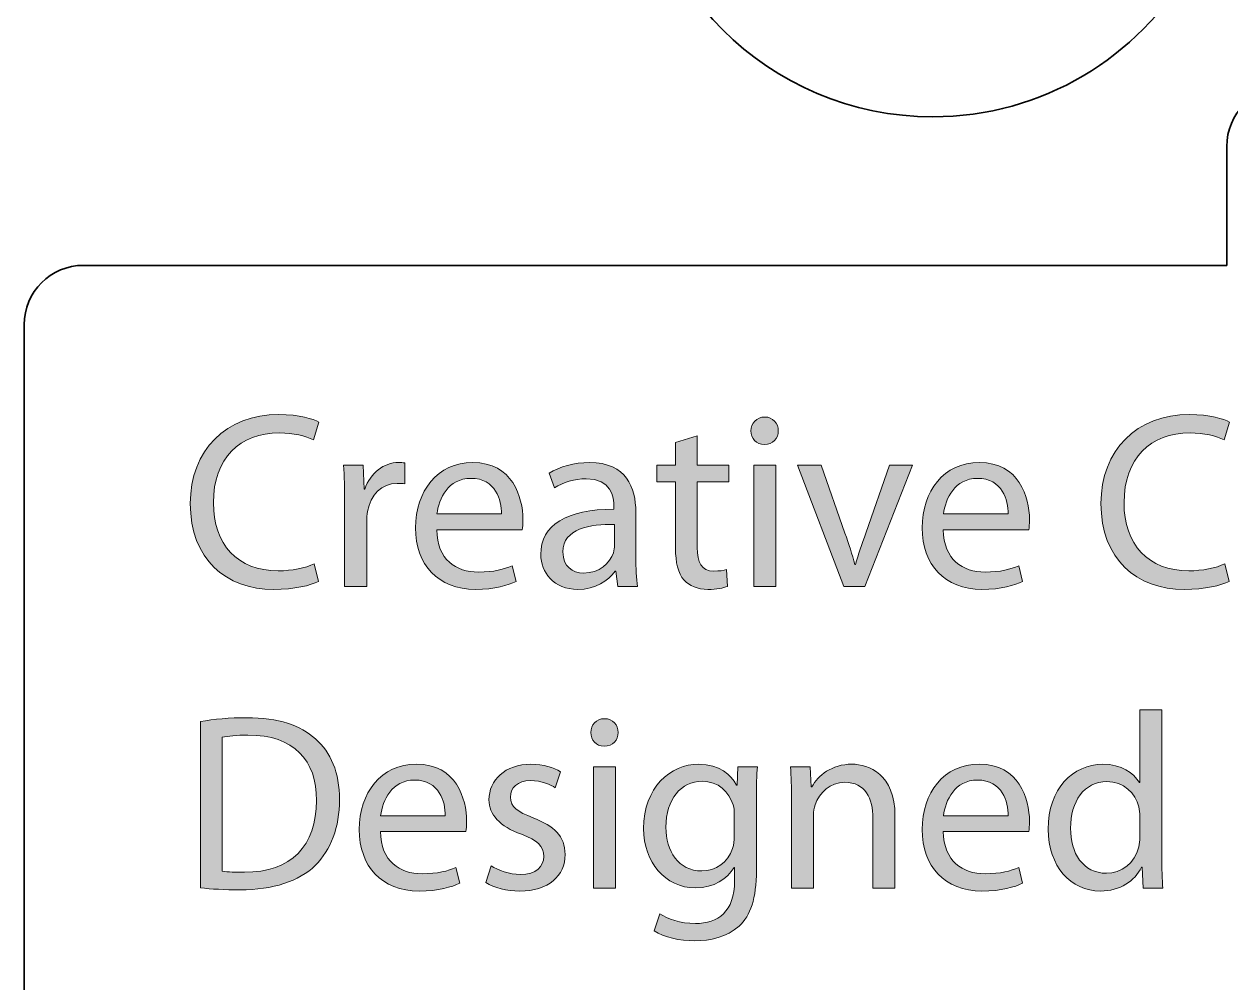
# Model space of a CAD drawing. Header units: inches. Extents: x 51 to 229, y 44 to 173.
# Drawn here: x 140.58 to 160.9, y 124.39 to 140.53 of the extents above; entities that cross this region are included whole.
import ezdxf

# ---------------------------------------------------------------- set-up
doc = ezdxf.new("R2010")
doc.units = ezdxf.units.IN
doc.header["$MEASUREMENT"] = 0
doc.layers.add('Artwork', color=7, linetype='Continuous')

# ---------------------------------------------------------------- blocks, each defined once
blk = doc.blocks.new('block 8')
at = {"layer": 'Artwork', "true_color": 0xed1c24}
h = blk.add_hatch(color=240, dxfattribs=at)
h.dxf.hatch_style = 2
edge = h.paths.add_edge_path()
edge.add_spline(control_points=[(145.538, 131.146), (145.407, 131.078), (145.132, 131.01), (144.785, 131.01), (143.981, 131.01), (143.38, 131.518), (143.38, 132.457), (143.38, 133.354), (143.985, 133.955), (144.869, 133.955), (145.22, 133.955), (145.449, 133.879), (145.546, 133.828), (145.546, 133.828), (145.453, 133.528), (145.453, 133.528), (145.318, 133.596), (145.119, 133.646), (144.882, 133.646), (144.214, 133.646), (143.769, 133.219), (143.769, 132.47), (143.769, 131.768), (144.171, 131.323), (144.861, 131.323), (145.09, 131.323), (145.318, 131.37), (145.466, 131.442), (145.466, 131.442), (145.538, 131.146), (145.538, 131.146)], knot_values=[0, 0, 0, 0, 1, 1, 1, 2, 2, 2, 3, 3, 3, 4, 4, 4, 5, 5, 5, 6, 6, 6, 7, 7, 7, 8, 8, 8, 9, 9, 9, 10, 10, 10, 10], degree=3, periodic=1)
h = blk.add_hatch(color=240, dxfattribs=at)
h.dxf.hatch_style = 2
edge = h.paths.add_edge_path()
edge.add_spline(control_points=[(153.281, 133.68), (153.281, 133.553), (153.192, 133.452), (153.045, 133.452), (152.909, 133.452), (152.82, 133.553), (152.82, 133.68), (152.82, 133.807), (152.913, 133.913), (153.053, 133.913), (153.188, 133.913), (153.281, 133.811), (153.281, 133.68)], knot_values=[0, 0, 0, 0, 1, 1, 1, 2, 2, 2, 3, 3, 3, 4, 4, 4, 4], degree=3, periodic=1)
h.paths.add_polyline_path([(152.867, 131.057), (152.867, 133.105), (153.239, 133.105), (153.239, 131.057)])
h = blk.add_hatch(color=240, dxfattribs=at)
h.dxf.hatch_style = 2
edge = h.paths.add_edge_path()
edge.add_spline(control_points=[(160.871, 131.146), (160.74, 131.078), (160.465, 131.01), (160.118, 131.01), (159.314, 131.01), (158.713, 131.518), (158.713, 132.457), (158.713, 133.354), (159.318, 133.955), (160.202, 133.955), (160.554, 133.955), (160.782, 133.879), (160.879, 133.828), (160.879, 133.828), (160.786, 133.528), (160.786, 133.528), (160.651, 133.596), (160.452, 133.646), (160.215, 133.646), (159.547, 133.646), (159.102, 133.219), (159.102, 132.47), (159.102, 131.768), (159.504, 131.323), (160.194, 131.323), (160.422, 131.323), (160.651, 131.37), (160.799, 131.442), (160.799, 131.442), (160.871, 131.146), (160.871, 131.146)], knot_values=[0, 0, 0, 0, 1, 1, 1, 2, 2, 2, 3, 3, 3, 4, 4, 4, 5, 5, 5, 6, 6, 6, 7, 7, 7, 8, 8, 8, 9, 9, 9, 10, 10, 10, 10], degree=3, periodic=1)
h = blk.add_hatch(color=240, dxfattribs=at)
h.dxf.hatch_style = 2
edge = h.paths.add_edge_path()
edge.add_spline(control_points=[(151.914, 133.596), (151.914, 133.596), (151.914, 133.105), (151.914, 133.105), (151.914, 133.105), (152.447, 133.105), (152.447, 133.105), (152.447, 133.105), (152.447, 132.821), (152.447, 132.821), (152.447, 132.821), (151.914, 132.821), (151.914, 132.821), (151.914, 132.821), (151.914, 131.717), (151.914, 131.717), (151.914, 131.463), (151.986, 131.319), (152.193, 131.319), (152.295, 131.319), (152.354, 131.328), (152.409, 131.345), (152.409, 131.345), (152.426, 131.061), (152.426, 131.061), (152.354, 131.036), (152.24, 131.01), (152.096, 131.01), (151.923, 131.01), (151.783, 131.07), (151.694, 131.167), (151.592, 131.281), (151.55, 131.463), (151.55, 131.704), (151.55, 131.704), (151.55, 132.821), (151.55, 132.821), (151.55, 132.821), (151.233, 132.821), (151.233, 132.821), (151.233, 132.821), (151.233, 133.105), (151.233, 133.105), (151.233, 133.105), (151.55, 133.105), (151.55, 133.105), (151.55, 133.105), (151.55, 133.486), (151.55, 133.486), (151.55, 133.486), (151.914, 133.596), (151.914, 133.596)], knot_values=[0, 0, 0, 0, 1, 1, 1, 2, 2, 2, 3, 3, 3, 4, 4, 4, 5, 5, 5, 6, 6, 6, 7, 7, 7, 8, 8, 8, 9, 9, 9, 10, 10, 10, 11, 11, 11, 12, 12, 12, 13, 13, 13, 14, 14, 14, 15, 15, 15, 16, 16, 16, 17, 17, 17, 17], degree=3, periodic=1)
h = blk.add_hatch(color=240, dxfattribs=at)
h.dxf.hatch_style = 2
edge = h.paths.add_edge_path()
edge.add_spline(control_points=[(145.979, 132.466), (145.979, 132.707), (145.975, 132.914), (145.962, 133.105), (145.962, 133.105), (146.288, 133.105), (146.288, 133.105), (146.288, 133.105), (146.305, 132.699), (146.305, 132.699), (146.305, 132.699), (146.318, 132.699), (146.318, 132.699), (146.411, 132.974), (146.639, 133.147), (146.889, 133.147), (146.927, 133.147), (146.957, 133.143), (146.991, 133.139), (146.991, 133.139), (146.991, 132.787), (146.991, 132.787), (146.952, 132.796), (146.914, 132.796), (146.864, 132.796), (146.601, 132.796), (146.415, 132.601), (146.364, 132.322), (146.356, 132.271), (146.352, 132.208), (146.352, 132.149), (146.352, 132.149), (146.352, 131.057), (146.352, 131.057), (146.352, 131.057), (145.979, 131.057), (145.979, 131.057), (145.979, 131.057), (145.979, 132.466), (145.979, 132.466)], knot_values=[0, 0, 0, 0, 1, 1, 1, 2, 2, 2, 3, 3, 3, 4, 4, 4, 5, 5, 5, 6, 6, 6, 7, 7, 7, 8, 8, 8, 9, 9, 9, 10, 10, 10, 11, 11, 11, 12, 12, 12, 13, 13, 13, 13], degree=3, periodic=1)
h = blk.add_hatch(color=240, dxfattribs=at)
h.dxf.hatch_style = 2
edge = h.paths.add_edge_path()
edge.add_spline(control_points=[(147.529, 132.013), (147.537, 131.51), (147.855, 131.302), (148.231, 131.302), (148.497, 131.302), (148.662, 131.349), (148.798, 131.408), (148.798, 131.408), (148.865, 131.142), (148.865, 131.142), (148.734, 131.082), (148.506, 131.01), (148.18, 131.01), (147.55, 131.01), (147.173, 131.429), (147.173, 132.047), (147.173, 132.665), (147.537, 133.147), (148.134, 133.147), (148.806, 133.147), (148.98, 132.563), (148.98, 132.187), (148.98, 132.11), (148.976, 132.056), (148.967, 132.013), (148.967, 132.013), (147.529, 132.013), (147.529, 132.013)], knot_values=[0, 0, 0, 0, 1, 1, 1, 2, 2, 2, 3, 3, 3, 4, 4, 4, 5, 5, 5, 6, 6, 6, 7, 7, 7, 8, 8, 8, 9, 9, 9, 9], degree=3, periodic=1)
edge = h.paths.add_edge_path()
edge.add_spline(control_points=[(148.62, 132.28), (148.624, 132.512), (148.523, 132.88), (148.104, 132.88), (147.723, 132.88), (147.562, 132.538), (147.533, 132.28), (147.533, 132.28), (148.62, 132.28), (148.62, 132.28)], knot_values=[0, 0, 0, 0, 1, 1, 1, 2, 2, 2, 3, 3, 3, 3], degree=3, periodic=1)
h = blk.add_hatch(color=240, dxfattribs=at)
h.dxf.hatch_style = 2
edge = h.paths.add_edge_path()
edge.add_spline(control_points=[(150.881, 131.548), (150.881, 131.37), (150.889, 131.197), (150.91, 131.057), (150.91, 131.057), (150.576, 131.057), (150.576, 131.057), (150.576, 131.057), (150.547, 131.315), (150.547, 131.315), (150.547, 131.315), (150.533, 131.315), (150.533, 131.315), (150.419, 131.154), (150.199, 131.01), (149.907, 131.01), (149.493, 131.01), (149.281, 131.302), (149.281, 131.599), (149.281, 132.094), (149.721, 132.364), (150.512, 132.36), (150.512, 132.36), (150.512, 132.402), (150.512, 132.402), (150.512, 132.567), (150.466, 132.876), (150.047, 132.872), (149.853, 132.872), (149.654, 132.817), (149.51, 132.72), (149.51, 132.72), (149.425, 132.969), (149.425, 132.969), (149.594, 133.075), (149.844, 133.147), (150.102, 133.147), (150.728, 133.147), (150.881, 132.72), (150.881, 132.314), (150.881, 132.314), (150.881, 131.548), (150.881, 131.548)], knot_values=[0, 0, 0, 0, 1, 1, 1, 2, 2, 2, 3, 3, 3, 4, 4, 4, 5, 5, 5, 6, 6, 6, 7, 7, 7, 8, 8, 8, 9, 9, 9, 10, 10, 10, 11, 11, 11, 12, 12, 12, 13, 13, 13, 14, 14, 14, 14], degree=3, periodic=1)
edge = h.paths.add_edge_path()
edge.add_spline(control_points=[(150.521, 132.102), (150.115, 132.11), (149.654, 132.038), (149.654, 131.641), (149.654, 131.395), (149.814, 131.285), (150, 131.285), (150.271, 131.285), (150.445, 131.455), (150.504, 131.628), (150.517, 131.671), (150.521, 131.713), (150.521, 131.747), (150.521, 131.747), (150.521, 132.102), (150.521, 132.102)], knot_values=[0, 0, 0, 0, 1, 1, 1, 2, 2, 2, 3, 3, 3, 4, 4, 4, 5, 5, 5, 5], degree=3, periodic=1)
h = blk.add_hatch(color=240, dxfattribs=at)
h.dxf.hatch_style = 2
edge = h.paths.add_edge_path()
edge.add_spline(control_points=[(154.001, 133.105), (154.001, 133.105), (154.403, 131.958), (154.403, 131.958), (154.471, 131.768), (154.526, 131.599), (154.568, 131.429), (154.568, 131.429), (154.581, 131.429), (154.581, 131.429), (154.628, 131.599), (154.687, 131.768), (154.754, 131.958), (154.754, 131.958), (155.152, 133.105), (155.152, 133.105), (155.152, 133.105), (155.541, 133.105), (155.541, 133.105), (155.541, 133.105), (154.737, 131.057), (154.737, 131.057), (154.737, 131.057), (154.382, 131.057), (154.382, 131.057), (154.382, 131.057), (153.604, 133.105), (153.604, 133.105), (153.604, 133.105), (154.001, 133.105), (154.001, 133.105)], knot_values=[0, 0, 0, 0, 1, 1, 1, 2, 2, 2, 3, 3, 3, 4, 4, 4, 5, 5, 5, 6, 6, 6, 7, 7, 7, 8, 8, 8, 9, 9, 9, 10, 10, 10, 10], degree=3, periodic=1)
h = blk.add_hatch(color=240, dxfattribs=at)
h.dxf.hatch_style = 2
edge = h.paths.add_edge_path()
edge.add_spline(control_points=[(156.059, 132.013), (156.067, 131.51), (156.385, 131.302), (156.761, 131.302), (157.027, 131.302), (157.192, 131.349), (157.328, 131.408), (157.328, 131.408), (157.395, 131.142), (157.395, 131.142), (157.264, 131.082), (157.036, 131.01), (156.71, 131.01), (156.08, 131.01), (155.703, 131.429), (155.703, 132.047), (155.703, 132.665), (156.067, 133.147), (156.664, 133.147), (157.336, 133.147), (157.51, 132.563), (157.51, 132.187), (157.51, 132.11), (157.506, 132.056), (157.497, 132.013), (157.497, 132.013), (156.059, 132.013), (156.059, 132.013)], knot_values=[0, 0, 0, 0, 1, 1, 1, 2, 2, 2, 3, 3, 3, 4, 4, 4, 5, 5, 5, 6, 6, 6, 7, 7, 7, 8, 8, 8, 9, 9, 9, 9], degree=3, periodic=1)
edge = h.paths.add_edge_path()
edge.add_spline(control_points=[(157.15, 132.28), (157.154, 132.512), (157.053, 132.88), (156.634, 132.88), (156.253, 132.88), (156.092, 132.538), (156.063, 132.28), (156.063, 132.28), (157.15, 132.28), (157.15, 132.28)], knot_values=[0, 0, 0, 0, 1, 1, 1, 2, 2, 2, 3, 3, 3, 3], degree=3, periodic=1)
h = blk.add_hatch(color=240, dxfattribs=at)
h.dxf.hatch_style = 2
edge = h.paths.add_edge_path()
edge.add_spline(control_points=[(143.55, 128.786), (143.773, 128.825), (144.04, 128.85), (144.332, 128.85), (144.861, 128.85), (145.238, 128.723), (145.487, 128.494), (145.745, 128.262), (145.893, 127.932), (145.893, 127.471), (145.893, 127.005), (145.745, 126.624), (145.483, 126.362), (145.212, 126.095), (144.772, 125.952), (144.218, 125.952), (143.951, 125.952), (143.736, 125.964), (143.55, 125.985), (143.55, 125.985), (143.55, 128.786), (143.55, 128.786)], knot_values=[0, 0, 0, 0, 1, 1, 1, 2, 2, 2, 3, 3, 3, 4, 4, 4, 5, 5, 5, 6, 6, 6, 7, 7, 7, 7], degree=3, periodic=1)
edge = h.paths.add_edge_path()
edge.add_spline(control_points=[(143.917, 126.265), (144.011, 126.252), (144.146, 126.248), (144.29, 126.248), (145.081, 126.248), (145.504, 126.688), (145.504, 127.458), (145.508, 128.131), (145.127, 128.558), (144.349, 128.558), (144.159, 128.558), (144.015, 128.541), (143.917, 128.52), (143.917, 128.52), (143.917, 126.265), (143.917, 126.265)], knot_values=[0, 0, 0, 0, 1, 1, 1, 2, 2, 2, 3, 3, 3, 4, 4, 4, 5, 5, 5, 5], degree=3, periodic=1)
h = blk.add_hatch(color=240, dxfattribs=at)
h.dxf.hatch_style = 2
edge = h.paths.add_edge_path()
edge.add_spline(control_points=[(150.585, 128.6), (150.585, 128.473), (150.496, 128.372), (150.348, 128.372), (150.212, 128.372), (150.123, 128.473), (150.123, 128.6), (150.123, 128.727), (150.216, 128.833), (150.356, 128.833), (150.492, 128.833), (150.585, 128.731), (150.585, 128.6)], knot_values=[0, 0, 0, 0, 1, 1, 1, 2, 2, 2, 3, 3, 3, 4, 4, 4, 4], degree=3, periodic=1)
h.paths.add_polyline_path([(150.17, 125.977), (150.17, 128.025), (150.542, 128.025), (150.542, 125.977)])
h = blk.add_hatch(color=240, dxfattribs=at)
h.dxf.hatch_style = 2
edge = h.paths.add_edge_path()
edge.add_spline(control_points=[(159.737, 128.981), (159.737, 128.981), (159.737, 126.506), (159.737, 126.506), (159.737, 126.324), (159.745, 126.117), (159.753, 125.977), (159.753, 125.977), (159.423, 125.977), (159.423, 125.977), (159.423, 125.977), (159.407, 126.332), (159.407, 126.332), (159.407, 126.332), (159.394, 126.332), (159.394, 126.332), (159.284, 126.104), (159.038, 125.93), (158.704, 125.93), (158.209, 125.93), (157.824, 126.349), (157.824, 126.971), (157.82, 127.653), (158.247, 128.067), (158.742, 128.067), (159.059, 128.067), (159.267, 127.919), (159.36, 127.758), (159.36, 127.758), (159.368, 127.758), (159.368, 127.758), (159.368, 127.758), (159.368, 128.981), (159.368, 128.981), (159.368, 128.981), (159.737, 128.981), (159.737, 128.981)], knot_values=[0, 0, 0, 0, 1, 1, 1, 2, 2, 2, 3, 3, 3, 4, 4, 4, 5, 5, 5, 6, 6, 6, 7, 7, 7, 8, 8, 8, 9, 9, 9, 10, 10, 10, 11, 11, 11, 12, 12, 12, 12], degree=3, periodic=1)
edge = h.paths.add_edge_path()
edge.add_spline(control_points=[(159.368, 127.191), (159.368, 127.238), (159.364, 127.301), (159.352, 127.348), (159.296, 127.58), (159.093, 127.775), (158.814, 127.775), (158.429, 127.775), (158.201, 127.437), (158.201, 126.988), (158.201, 126.573), (158.408, 126.231), (158.806, 126.231), (159.055, 126.231), (159.284, 126.4), (159.352, 126.675), (159.364, 126.726), (159.368, 126.777), (159.368, 126.836), (159.368, 126.836), (159.368, 127.191), (159.368, 127.191)], knot_values=[0, 0, 0, 0, 1, 1, 1, 2, 2, 2, 3, 3, 3, 4, 4, 4, 5, 5, 5, 6, 6, 6, 7, 7, 7, 7], degree=3, periodic=1)
h = blk.add_hatch(color=240, dxfattribs=at)
h.dxf.hatch_style = 2
edge = h.paths.add_edge_path()
edge.add_spline(control_points=[(146.581, 126.933), (146.589, 126.43), (146.906, 126.222), (147.283, 126.222), (147.549, 126.222), (147.714, 126.269), (147.85, 126.328), (147.85, 126.328), (147.917, 126.062), (147.917, 126.062), (147.786, 126.002), (147.558, 125.93), (147.232, 125.93), (146.601, 125.93), (146.225, 126.349), (146.225, 126.967), (146.225, 127.585), (146.589, 128.067), (147.186, 128.067), (147.858, 128.067), (148.032, 127.483), (148.032, 127.107), (148.032, 127.03), (148.027, 126.976), (148.019, 126.933), (148.019, 126.933), (146.581, 126.933), (146.581, 126.933)], knot_values=[0, 0, 0, 0, 1, 1, 1, 2, 2, 2, 3, 3, 3, 4, 4, 4, 5, 5, 5, 6, 6, 6, 7, 7, 7, 8, 8, 8, 9, 9, 9, 9], degree=3, periodic=1)
edge = h.paths.add_edge_path()
edge.add_spline(control_points=[(147.672, 127.2), (147.676, 127.432), (147.575, 127.8), (147.156, 127.8), (146.775, 127.8), (146.614, 127.458), (146.585, 127.2), (146.585, 127.2), (147.672, 127.2), (147.672, 127.2)], knot_values=[0, 0, 0, 0, 1, 1, 1, 2, 2, 2, 3, 3, 3, 3], degree=3, periodic=1)
h = blk.add_hatch(color=240, dxfattribs=at)
h.dxf.hatch_style = 2
edge = h.paths.add_edge_path()
edge.add_spline(control_points=[(148.443, 126.354), (148.557, 126.286), (148.752, 126.21), (148.938, 126.21), (149.205, 126.21), (149.331, 126.341), (149.331, 126.514), (149.331, 126.692), (149.226, 126.785), (148.955, 126.887), (148.583, 127.022), (148.409, 127.221), (148.409, 127.466), (148.409, 127.796), (148.68, 128.067), (149.116, 128.067), (149.323, 128.067), (149.505, 128.012), (149.615, 127.94), (149.615, 127.94), (149.526, 127.669), (149.526, 127.669), (149.446, 127.72), (149.298, 127.792), (149.107, 127.792), (148.887, 127.792), (148.769, 127.665), (148.769, 127.513), (148.769, 127.344), (148.887, 127.268), (149.154, 127.162), (149.505, 127.03), (149.691, 126.853), (149.691, 126.548), (149.691, 126.184), (149.408, 125.93), (148.929, 125.93), (148.705, 125.93), (148.498, 125.99), (148.354, 126.074), (148.354, 126.074), (148.443, 126.354), (148.443, 126.354)], knot_values=[0, 0, 0, 0, 1, 1, 1, 2, 2, 2, 3, 3, 3, 4, 4, 4, 5, 5, 5, 6, 6, 6, 7, 7, 7, 8, 8, 8, 9, 9, 9, 10, 10, 10, 11, 11, 11, 12, 12, 12, 13, 13, 13, 14, 14, 14, 14], degree=3, periodic=1)
h = blk.add_hatch(color=240, dxfattribs=at)
h.dxf.hatch_style = 2
edge = h.paths.add_edge_path()
edge.add_spline(control_points=[(152.912, 126.277), (152.912, 125.804), (152.815, 125.52), (152.62, 125.338), (152.417, 125.156), (152.13, 125.093), (151.872, 125.093), (151.626, 125.093), (151.355, 125.152), (151.19, 125.262), (151.19, 125.262), (151.283, 125.55), (151.283, 125.55), (151.419, 125.461), (151.63, 125.385), (151.884, 125.385), (152.265, 125.385), (152.544, 125.584), (152.544, 126.104), (152.544, 126.104), (152.544, 126.328), (152.544, 126.328), (152.544, 126.328), (152.536, 126.328), (152.536, 126.328), (152.425, 126.138), (152.202, 125.985), (151.884, 125.985), (151.376, 125.985), (151.012, 126.417), (151.012, 126.984), (151.012, 127.678), (151.465, 128.067), (151.939, 128.067), (152.295, 128.067), (152.485, 127.885), (152.578, 127.716), (152.578, 127.716), (152.587, 127.716), (152.587, 127.716), (152.587, 127.716), (152.599, 128.025), (152.599, 128.025), (152.599, 128.025), (152.929, 128.025), (152.929, 128.025), (152.916, 127.881), (152.912, 127.712), (152.912, 127.466), (152.912, 127.466), (152.912, 126.277), (152.912, 126.277)], knot_values=[0, 0, 0, 0, 1, 1, 1, 2, 2, 2, 3, 3, 3, 4, 4, 4, 5, 5, 5, 6, 6, 6, 7, 7, 7, 8, 8, 8, 9, 9, 9, 10, 10, 10, 11, 11, 11, 12, 12, 12, 13, 13, 13, 14, 14, 14, 15, 15, 15, 16, 16, 16, 17, 17, 17, 17], degree=3, periodic=1)
edge = h.paths.add_edge_path()
edge.add_spline(control_points=[(152.54, 127.217), (152.54, 127.28), (152.536, 127.335), (152.519, 127.382), (152.451, 127.602), (152.273, 127.779), (151.998, 127.779), (151.643, 127.779), (151.389, 127.479), (151.389, 127.005), (151.389, 126.603), (151.597, 126.269), (151.994, 126.269), (152.227, 126.269), (152.434, 126.413), (152.51, 126.65), (152.532, 126.713), (152.54, 126.785), (152.54, 126.849), (152.54, 126.849), (152.54, 127.217), (152.54, 127.217)], knot_values=[0, 0, 0, 0, 1, 1, 1, 2, 2, 2, 3, 3, 3, 4, 4, 4, 5, 5, 5, 6, 6, 6, 7, 7, 7, 7], degree=3, periodic=1)
h = blk.add_hatch(color=240, dxfattribs=at)
h.dxf.hatch_style = 2
edge = h.paths.add_edge_path()
edge.add_spline(control_points=[(153.502, 127.471), (153.502, 127.686), (153.498, 127.856), (153.485, 128.025), (153.485, 128.025), (153.815, 128.025), (153.815, 128.025), (153.815, 128.025), (153.836, 127.686), (153.836, 127.686), (153.836, 127.686), (153.845, 127.686), (153.845, 127.686), (153.946, 127.877), (154.183, 128.067), (154.521, 128.067), (154.805, 128.067), (155.245, 127.898), (155.245, 127.196), (155.245, 127.196), (155.245, 125.977), (155.245, 125.977), (155.245, 125.977), (154.873, 125.977), (154.873, 125.977), (154.873, 125.977), (154.873, 127.157), (154.873, 127.157), (154.873, 127.487), (154.75, 127.762), (154.399, 127.762), (154.158, 127.762), (153.967, 127.589), (153.899, 127.382), (153.883, 127.335), (153.874, 127.272), (153.874, 127.208), (153.874, 127.208), (153.874, 125.977), (153.874, 125.977), (153.874, 125.977), (153.502, 125.977), (153.502, 125.977), (153.502, 125.977), (153.502, 127.471), (153.502, 127.471)], knot_values=[0, 0, 0, 0, 1, 1, 1, 2, 2, 2, 3, 3, 3, 4, 4, 4, 5, 5, 5, 6, 6, 6, 7, 7, 7, 8, 8, 8, 9, 9, 9, 10, 10, 10, 11, 11, 11, 12, 12, 12, 13, 13, 13, 14, 14, 14, 15, 15, 15, 15], degree=3, periodic=1)
h = blk.add_hatch(color=240, dxfattribs=at)
h.dxf.hatch_style = 2
edge = h.paths.add_edge_path()
edge.add_spline(control_points=[(156.059, 126.933), (156.067, 126.43), (156.384, 126.222), (156.761, 126.222), (157.027, 126.222), (157.192, 126.269), (157.328, 126.328), (157.328, 126.328), (157.395, 126.062), (157.395, 126.062), (157.264, 126.002), (157.036, 125.93), (156.71, 125.93), (156.079, 125.93), (155.703, 126.349), (155.703, 126.967), (155.703, 127.585), (156.067, 128.067), (156.664, 128.067), (157.336, 128.067), (157.51, 127.483), (157.51, 127.107), (157.51, 127.03), (157.506, 126.976), (157.497, 126.933), (157.497, 126.933), (156.059, 126.933), (156.059, 126.933)], knot_values=[0, 0, 0, 0, 1, 1, 1, 2, 2, 2, 3, 3, 3, 4, 4, 4, 5, 5, 5, 6, 6, 6, 7, 7, 7, 8, 8, 8, 9, 9, 9, 9], degree=3, periodic=1)
edge = h.paths.add_edge_path()
edge.add_spline(control_points=[(157.15, 127.2), (157.154, 127.432), (157.053, 127.8), (156.634, 127.8), (156.253, 127.8), (156.092, 127.458), (156.063, 127.2), (156.063, 127.2), (157.15, 127.2), (157.15, 127.2)], knot_values=[0, 0, 0, 0, 1, 1, 1, 2, 2, 2, 3, 3, 3, 3], degree=3, periodic=1)
at = {"layer": 'Artwork', "lineweight": 0}
for points in [[(152.867, 131.057), (152.867, 133.105), (153.239, 133.105), (153.239, 131.057), (152.867, 131.057)], [(150.17, 125.977), (150.17, 128.025), (150.542, 128.025), (150.542, 125.977), (150.17, 125.977)]]:
    blk.add_lwpolyline(points, dxfattribs=at)
for points, knots in [([(145.538, 131.146), (145.407, 131.078), (145.132, 131.01), (144.785, 131.01), (143.981, 131.01), (143.38, 131.518), (143.38, 132.457), (143.38, 133.354), (143.985, 133.955), (144.869, 133.955), (145.22, 133.955), (145.449, 133.879), (145.546, 133.828), (145.546, 133.828), (145.453, 133.528), (145.453, 133.528), (145.318, 133.596), (145.119, 133.646), (144.882, 133.646), (144.214, 133.646), (143.769, 133.219), (143.769, 132.47), (143.769, 131.768), (144.171, 131.323), (144.861, 131.323), (145.09, 131.323), (145.318, 131.37), (145.466, 131.442), (145.466, 131.442), (145.538, 131.146), (145.538, 131.146)], [0, 0, 0, 0, 1, 1, 1, 2, 2, 2, 3, 3, 3, 4, 4, 4, 5, 5, 5, 6, 6, 6, 7, 7, 7, 8, 8, 8, 9, 9, 9, 10, 10, 10, 10]), ([(153.281, 133.68), (153.281, 133.553), (153.192, 133.452), (153.045, 133.452), (152.909, 133.452), (152.82, 133.553), (152.82, 133.68), (152.82, 133.807), (152.913, 133.913), (153.053, 133.913), (153.188, 133.913), (153.281, 133.811), (153.281, 133.68)], [0, 0, 0, 0, 1, 1, 1, 2, 2, 2, 3, 3, 3, 4, 4, 4, 4]), ([(160.871, 131.146), (160.74, 131.078), (160.465, 131.01), (160.118, 131.01), (159.314, 131.01), (158.713, 131.518), (158.713, 132.457), (158.713, 133.354), (159.318, 133.955), (160.202, 133.955), (160.554, 133.955), (160.782, 133.879), (160.879, 133.828), (160.879, 133.828), (160.786, 133.528), (160.786, 133.528), (160.651, 133.596), (160.452, 133.646), (160.215, 133.646), (159.547, 133.646), (159.102, 133.219), (159.102, 132.47), (159.102, 131.768), (159.504, 131.323), (160.194, 131.323), (160.422, 131.323), (160.651, 131.37), (160.799, 131.442), (160.799, 131.442), (160.871, 131.146), (160.871, 131.146)], [0, 0, 0, 0, 1, 1, 1, 2, 2, 2, 3, 3, 3, 4, 4, 4, 5, 5, 5, 6, 6, 6, 7, 7, 7, 8, 8, 8, 9, 9, 9, 10, 10, 10, 10]), ([(151.914, 133.596), (151.914, 133.596), (151.914, 133.105), (151.914, 133.105), (151.914, 133.105), (152.447, 133.105), (152.447, 133.105), (152.447, 133.105), (152.447, 132.821), (152.447, 132.821), (152.447, 132.821), (151.914, 132.821), (151.914, 132.821), (151.914, 132.821), (151.914, 131.717), (151.914, 131.717), (151.914, 131.463), (151.986, 131.319), (152.193, 131.319), (152.295, 131.319), (152.354, 131.328), (152.409, 131.345), (152.409, 131.345), (152.426, 131.061), (152.426, 131.061), (152.354, 131.036), (152.24, 131.01), (152.096, 131.01), (151.923, 131.01), (151.783, 131.07), (151.694, 131.167), (151.592, 131.281), (151.55, 131.463), (151.55, 131.704), (151.55, 131.704), (151.55, 132.821), (151.55, 132.821), (151.55, 132.821), (151.233, 132.821), (151.233, 132.821), (151.233, 132.821), (151.233, 133.105), (151.233, 133.105), (151.233, 133.105), (151.55, 133.105), (151.55, 133.105), (151.55, 133.105), (151.55, 133.486), (151.55, 133.486), (151.55, 133.486), (151.914, 133.596), (151.914, 133.596)], [0, 0, 0, 0, 1, 1, 1, 2, 2, 2, 3, 3, 3, 4, 4, 4, 5, 5, 5, 6, 6, 6, 7, 7, 7, 8, 8, 8, 9, 9, 9, 10, 10, 10, 11, 11, 11, 12, 12, 12, 13, 13, 13, 14, 14, 14, 15, 15, 15, 16, 16, 16, 17, 17, 17, 17]), ([(145.979, 132.466), (145.979, 132.707), (145.975, 132.914), (145.962, 133.105), (145.962, 133.105), (146.288, 133.105), (146.288, 133.105), (146.288, 133.105), (146.305, 132.699), (146.305, 132.699), (146.305, 132.699), (146.318, 132.699), (146.318, 132.699), (146.411, 132.974), (146.639, 133.147), (146.889, 133.147), (146.927, 133.147), (146.957, 133.143), (146.991, 133.139), (146.991, 133.139), (146.991, 132.787), (146.991, 132.787), (146.952, 132.796), (146.914, 132.796), (146.864, 132.796), (146.601, 132.796), (146.415, 132.601), (146.364, 132.322), (146.356, 132.271), (146.352, 132.208), (146.352, 132.149), (146.352, 132.149), (146.352, 131.057), (146.352, 131.057), (146.352, 131.057), (145.979, 131.057), (145.979, 131.057), (145.979, 131.057), (145.979, 132.466), (145.979, 132.466)], [0, 0, 0, 0, 1, 1, 1, 2, 2, 2, 3, 3, 3, 4, 4, 4, 5, 5, 5, 6, 6, 6, 7, 7, 7, 8, 8, 8, 9, 9, 9, 10, 10, 10, 11, 11, 11, 12, 12, 12, 13, 13, 13, 13]), ([(147.529, 132.013), (147.537, 131.51), (147.855, 131.302), (148.231, 131.302), (148.497, 131.302), (148.662, 131.349), (148.798, 131.408), (148.798, 131.408), (148.865, 131.142), (148.865, 131.142), (148.734, 131.082), (148.506, 131.01), (148.18, 131.01), (147.55, 131.01), (147.173, 131.429), (147.173, 132.047), (147.173, 132.665), (147.537, 133.147), (148.134, 133.147), (148.806, 133.147), (148.98, 132.563), (148.98, 132.187), (148.98, 132.11), (148.976, 132.056), (148.967, 132.013), (148.967, 132.013), (147.529, 132.013), (147.529, 132.013)], [0, 0, 0, 0, 1, 1, 1, 2, 2, 2, 3, 3, 3, 4, 4, 4, 5, 5, 5, 6, 6, 6, 7, 7, 7, 8, 8, 8, 9, 9, 9, 9]), ([(150.881, 131.548), (150.881, 131.37), (150.889, 131.197), (150.91, 131.057), (150.91, 131.057), (150.576, 131.057), (150.576, 131.057), (150.576, 131.057), (150.547, 131.315), (150.547, 131.315), (150.547, 131.315), (150.533, 131.315), (150.533, 131.315), (150.419, 131.154), (150.199, 131.01), (149.907, 131.01), (149.493, 131.01), (149.281, 131.302), (149.281, 131.599), (149.281, 132.094), (149.721, 132.364), (150.512, 132.36), (150.512, 132.36), (150.512, 132.402), (150.512, 132.402), (150.512, 132.567), (150.466, 132.876), (150.047, 132.872), (149.853, 132.872), (149.654, 132.817), (149.51, 132.72), (149.51, 132.72), (149.425, 132.969), (149.425, 132.969), (149.594, 133.075), (149.844, 133.147), (150.102, 133.147), (150.728, 133.147), (150.881, 132.72), (150.881, 132.314), (150.881, 132.314), (150.881, 131.548), (150.881, 131.548)], [0, 0, 0, 0, 1, 1, 1, 2, 2, 2, 3, 3, 3, 4, 4, 4, 5, 5, 5, 6, 6, 6, 7, 7, 7, 8, 8, 8, 9, 9, 9, 10, 10, 10, 11, 11, 11, 12, 12, 12, 13, 13, 13, 14, 14, 14, 14]), ([(154.001, 133.105), (154.001, 133.105), (154.403, 131.958), (154.403, 131.958), (154.471, 131.768), (154.526, 131.599), (154.568, 131.429), (154.568, 131.429), (154.581, 131.429), (154.581, 131.429), (154.628, 131.599), (154.687, 131.768), (154.754, 131.958), (154.754, 131.958), (155.152, 133.105), (155.152, 133.105), (155.152, 133.105), (155.541, 133.105), (155.541, 133.105), (155.541, 133.105), (154.737, 131.057), (154.737, 131.057), (154.737, 131.057), (154.382, 131.057), (154.382, 131.057), (154.382, 131.057), (153.604, 133.105), (153.604, 133.105), (153.604, 133.105), (154.001, 133.105), (154.001, 133.105)], [0, 0, 0, 0, 1, 1, 1, 2, 2, 2, 3, 3, 3, 4, 4, 4, 5, 5, 5, 6, 6, 6, 7, 7, 7, 8, 8, 8, 9, 9, 9, 10, 10, 10, 10]), ([(156.059, 132.013), (156.067, 131.51), (156.385, 131.302), (156.761, 131.302), (157.027, 131.302), (157.192, 131.349), (157.328, 131.408), (157.328, 131.408), (157.395, 131.142), (157.395, 131.142), (157.264, 131.082), (157.036, 131.01), (156.71, 131.01), (156.08, 131.01), (155.703, 131.429), (155.703, 132.047), (155.703, 132.665), (156.067, 133.147), (156.664, 133.147), (157.336, 133.147), (157.51, 132.563), (157.51, 132.187), (157.51, 132.11), (157.506, 132.056), (157.497, 132.013), (157.497, 132.013), (156.059, 132.013), (156.059, 132.013)], [0, 0, 0, 0, 1, 1, 1, 2, 2, 2, 3, 3, 3, 4, 4, 4, 5, 5, 5, 6, 6, 6, 7, 7, 7, 8, 8, 8, 9, 9, 9, 9]), ([(148.62, 132.28), (148.624, 132.512), (148.523, 132.88), (148.104, 132.88), (147.723, 132.88), (147.562, 132.538), (147.533, 132.28), (147.533, 132.28), (148.62, 132.28), (148.62, 132.28)], [0, 0, 0, 0, 1, 1, 1, 2, 2, 2, 3, 3, 3, 3]), ([(157.15, 132.28), (157.154, 132.512), (157.053, 132.88), (156.634, 132.88), (156.253, 132.88), (156.092, 132.538), (156.063, 132.28), (156.063, 132.28), (157.15, 132.28), (157.15, 132.28)], [0, 0, 0, 0, 1, 1, 1, 2, 2, 2, 3, 3, 3, 3]), ([(150.521, 132.102), (150.115, 132.11), (149.654, 132.038), (149.654, 131.641), (149.654, 131.395), (149.814, 131.285), (150, 131.285), (150.271, 131.285), (150.445, 131.455), (150.504, 131.628), (150.517, 131.671), (150.521, 131.713), (150.521, 131.747), (150.521, 131.747), (150.521, 132.102), (150.521, 132.102)], [0, 0, 0, 0, 1, 1, 1, 2, 2, 2, 3, 3, 3, 4, 4, 4, 5, 5, 5, 5]), ([(143.55, 128.786), (143.773, 128.825), (144.04, 128.85), (144.332, 128.85), (144.861, 128.85), (145.238, 128.723), (145.487, 128.494), (145.745, 128.262), (145.893, 127.932), (145.893, 127.471), (145.893, 127.005), (145.745, 126.624), (145.483, 126.362), (145.212, 126.095), (144.772, 125.952), (144.218, 125.952), (143.951, 125.952), (143.736, 125.964), (143.55, 125.985), (143.55, 125.985), (143.55, 128.786), (143.55, 128.786)], [0, 0, 0, 0, 1, 1, 1, 2, 2, 2, 3, 3, 3, 4, 4, 4, 5, 5, 5, 6, 6, 6, 7, 7, 7, 7]), ([(150.585, 128.6), (150.585, 128.473), (150.496, 128.372), (150.348, 128.372), (150.212, 128.372), (150.123, 128.473), (150.123, 128.6), (150.123, 128.727), (150.216, 128.833), (150.356, 128.833), (150.492, 128.833), (150.585, 128.731), (150.585, 128.6)], [0, 0, 0, 0, 1, 1, 1, 2, 2, 2, 3, 3, 3, 4, 4, 4, 4]), ([(159.737, 128.981), (159.737, 128.981), (159.737, 126.506), (159.737, 126.506), (159.737, 126.324), (159.745, 126.117), (159.753, 125.977), (159.753, 125.977), (159.423, 125.977), (159.423, 125.977), (159.423, 125.977), (159.407, 126.332), (159.407, 126.332), (159.407, 126.332), (159.394, 126.332), (159.394, 126.332), (159.284, 126.104), (159.038, 125.93), (158.704, 125.93), (158.209, 125.93), (157.824, 126.349), (157.824, 126.971), (157.82, 127.653), (158.247, 128.067), (158.742, 128.067), (159.059, 128.067), (159.267, 127.919), (159.36, 127.758), (159.36, 127.758), (159.368, 127.758), (159.368, 127.758), (159.368, 127.758), (159.368, 128.981), (159.368, 128.981), (159.368, 128.981), (159.737, 128.981), (159.737, 128.981)], [0, 0, 0, 0, 1, 1, 1, 2, 2, 2, 3, 3, 3, 4, 4, 4, 5, 5, 5, 6, 6, 6, 7, 7, 7, 8, 8, 8, 9, 9, 9, 10, 10, 10, 11, 11, 11, 12, 12, 12, 12]), ([(143.917, 126.265), (144.011, 126.252), (144.146, 126.248), (144.29, 126.248), (145.081, 126.248), (145.504, 126.688), (145.504, 127.458), (145.508, 128.131), (145.127, 128.558), (144.349, 128.558), (144.159, 128.558), (144.015, 128.541), (143.917, 128.52), (143.917, 128.52), (143.917, 126.265), (143.917, 126.265)], [0, 0, 0, 0, 1, 1, 1, 2, 2, 2, 3, 3, 3, 4, 4, 4, 5, 5, 5, 5]), ([(146.581, 126.933), (146.589, 126.43), (146.906, 126.222), (147.283, 126.222), (147.549, 126.222), (147.714, 126.269), (147.85, 126.328), (147.85, 126.328), (147.917, 126.062), (147.917, 126.062), (147.786, 126.002), (147.558, 125.93), (147.232, 125.93), (146.601, 125.93), (146.225, 126.349), (146.225, 126.967), (146.225, 127.585), (146.589, 128.067), (147.186, 128.067), (147.858, 128.067), (148.032, 127.483), (148.032, 127.107), (148.032, 127.03), (148.027, 126.976), (148.019, 126.933), (148.019, 126.933), (146.581, 126.933), (146.581, 126.933)], [0, 0, 0, 0, 1, 1, 1, 2, 2, 2, 3, 3, 3, 4, 4, 4, 5, 5, 5, 6, 6, 6, 7, 7, 7, 8, 8, 8, 9, 9, 9, 9]), ([(148.443, 126.354), (148.557, 126.286), (148.752, 126.21), (148.938, 126.21), (149.205, 126.21), (149.331, 126.341), (149.331, 126.514), (149.331, 126.692), (149.226, 126.785), (148.955, 126.887), (148.583, 127.022), (148.409, 127.221), (148.409, 127.466), (148.409, 127.796), (148.68, 128.067), (149.116, 128.067), (149.323, 128.067), (149.505, 128.012), (149.615, 127.94), (149.615, 127.94), (149.526, 127.669), (149.526, 127.669), (149.446, 127.72), (149.298, 127.792), (149.107, 127.792), (148.887, 127.792), (148.769, 127.665), (148.769, 127.513), (148.769, 127.344), (148.887, 127.268), (149.154, 127.162), (149.505, 127.03), (149.691, 126.853), (149.691, 126.548), (149.691, 126.184), (149.408, 125.93), (148.929, 125.93), (148.705, 125.93), (148.498, 125.99), (148.354, 126.074), (148.354, 126.074), (148.443, 126.354), (148.443, 126.354)], [0, 0, 0, 0, 1, 1, 1, 2, 2, 2, 3, 3, 3, 4, 4, 4, 5, 5, 5, 6, 6, 6, 7, 7, 7, 8, 8, 8, 9, 9, 9, 10, 10, 10, 11, 11, 11, 12, 12, 12, 13, 13, 13, 14, 14, 14, 14]), ([(152.912, 126.277), (152.912, 125.804), (152.815, 125.52), (152.62, 125.338), (152.417, 125.156), (152.13, 125.093), (151.872, 125.093), (151.626, 125.093), (151.355, 125.152), (151.19, 125.262), (151.19, 125.262), (151.283, 125.55), (151.283, 125.55), (151.419, 125.461), (151.63, 125.385), (151.884, 125.385), (152.265, 125.385), (152.544, 125.584), (152.544, 126.104), (152.544, 126.104), (152.544, 126.328), (152.544, 126.328), (152.544, 126.328), (152.536, 126.328), (152.536, 126.328), (152.425, 126.138), (152.202, 125.985), (151.884, 125.985), (151.376, 125.985), (151.012, 126.417), (151.012, 126.984), (151.012, 127.678), (151.465, 128.067), (151.939, 128.067), (152.295, 128.067), (152.485, 127.885), (152.578, 127.716), (152.578, 127.716), (152.587, 127.716), (152.587, 127.716), (152.587, 127.716), (152.599, 128.025), (152.599, 128.025), (152.599, 128.025), (152.929, 128.025), (152.929, 128.025), (152.916, 127.881), (152.912, 127.712), (152.912, 127.466), (152.912, 127.466), (152.912, 126.277), (152.912, 126.277)], [0, 0, 0, 0, 1, 1, 1, 2, 2, 2, 3, 3, 3, 4, 4, 4, 5, 5, 5, 6, 6, 6, 7, 7, 7, 8, 8, 8, 9, 9, 9, 10, 10, 10, 11, 11, 11, 12, 12, 12, 13, 13, 13, 14, 14, 14, 15, 15, 15, 16, 16, 16, 17, 17, 17, 17]), ([(153.502, 127.471), (153.502, 127.686), (153.498, 127.856), (153.485, 128.025), (153.485, 128.025), (153.815, 128.025), (153.815, 128.025), (153.815, 128.025), (153.836, 127.686), (153.836, 127.686), (153.836, 127.686), (153.845, 127.686), (153.845, 127.686), (153.946, 127.877), (154.183, 128.067), (154.521, 128.067), (154.805, 128.067), (155.245, 127.898), (155.245, 127.196), (155.245, 127.196), (155.245, 125.977), (155.245, 125.977), (155.245, 125.977), (154.873, 125.977), (154.873, 125.977), (154.873, 125.977), (154.873, 127.157), (154.873, 127.157), (154.873, 127.487), (154.75, 127.762), (154.399, 127.762), (154.158, 127.762), (153.967, 127.589), (153.899, 127.382), (153.883, 127.335), (153.874, 127.272), (153.874, 127.208), (153.874, 127.208), (153.874, 125.977), (153.874, 125.977), (153.874, 125.977), (153.502, 125.977), (153.502, 125.977), (153.502, 125.977), (153.502, 127.471), (153.502, 127.471)], [0, 0, 0, 0, 1, 1, 1, 2, 2, 2, 3, 3, 3, 4, 4, 4, 5, 5, 5, 6, 6, 6, 7, 7, 7, 8, 8, 8, 9, 9, 9, 10, 10, 10, 11, 11, 11, 12, 12, 12, 13, 13, 13, 14, 14, 14, 15, 15, 15, 15]), ([(156.059, 126.933), (156.067, 126.43), (156.384, 126.222), (156.761, 126.222), (157.027, 126.222), (157.192, 126.269), (157.328, 126.328), (157.328, 126.328), (157.395, 126.062), (157.395, 126.062), (157.264, 126.002), (157.036, 125.93), (156.71, 125.93), (156.079, 125.93), (155.703, 126.349), (155.703, 126.967), (155.703, 127.585), (156.067, 128.067), (156.664, 128.067), (157.336, 128.067), (157.51, 127.483), (157.51, 127.107), (157.51, 127.03), (157.506, 126.976), (157.497, 126.933), (157.497, 126.933), (156.059, 126.933), (156.059, 126.933)], [0, 0, 0, 0, 1, 1, 1, 2, 2, 2, 3, 3, 3, 4, 4, 4, 5, 5, 5, 6, 6, 6, 7, 7, 7, 8, 8, 8, 9, 9, 9, 9]), ([(147.672, 127.2), (147.676, 127.432), (147.575, 127.8), (147.156, 127.8), (146.775, 127.8), (146.614, 127.458), (146.585, 127.2), (146.585, 127.2), (147.672, 127.2), (147.672, 127.2)], [0, 0, 0, 0, 1, 1, 1, 2, 2, 2, 3, 3, 3, 3]), ([(152.54, 127.217), (152.54, 127.28), (152.536, 127.335), (152.519, 127.382), (152.451, 127.602), (152.273, 127.779), (151.998, 127.779), (151.643, 127.779), (151.389, 127.479), (151.389, 127.005), (151.389, 126.603), (151.597, 126.269), (151.994, 126.269), (152.227, 126.269), (152.434, 126.413), (152.51, 126.65), (152.532, 126.713), (152.54, 126.785), (152.54, 126.849), (152.54, 126.849), (152.54, 127.217), (152.54, 127.217)], [0, 0, 0, 0, 1, 1, 1, 2, 2, 2, 3, 3, 3, 4, 4, 4, 5, 5, 5, 6, 6, 6, 7, 7, 7, 7]), ([(157.15, 127.2), (157.154, 127.432), (157.053, 127.8), (156.634, 127.8), (156.253, 127.8), (156.092, 127.458), (156.063, 127.2), (156.063, 127.2), (157.15, 127.2), (157.15, 127.2)], [0, 0, 0, 0, 1, 1, 1, 2, 2, 2, 3, 3, 3, 3]), ([(159.368, 127.191), (159.368, 127.238), (159.364, 127.301), (159.352, 127.348), (159.296, 127.58), (159.093, 127.775), (158.814, 127.775), (158.429, 127.775), (158.201, 127.437), (158.201, 126.988), (158.201, 126.573), (158.408, 126.231), (158.806, 126.231), (159.055, 126.231), (159.284, 126.4), (159.352, 126.675), (159.364, 126.726), (159.368, 126.777), (159.368, 126.836), (159.368, 126.836), (159.368, 127.191), (159.368, 127.191)], [0, 0, 0, 0, 1, 1, 1, 2, 2, 2, 3, 3, 3, 4, 4, 4, 5, 5, 5, 6, 6, 6, 7, 7, 7, 7])]:
    blk.add_open_spline(points, degree=3, knots=knots, dxfattribs=at)

msp = doc.modelspace()

# ---------------------------------------------------------------- linework, layer by layer
at = {"layer": 'Artwork', "color": 179, "lineweight": 35, "true_color": 0x231f20}
for points, knots in [([(150.882, 169.767), (150.882, 171.424), (152.225, 172.767), (153.882, 172.767), (153.882, 172.767), (215.282, 172.767), (215.282, 172.767), (216.939, 172.767), (218.282, 171.424), (218.282, 169.767), (218.282, 169.767), (218.282, 143.967), (218.282, 143.967), (218.282, 141.206), (216.044, 138.968), (213.282, 138.968), (211.432, 138.968), (209.821, 139.974), (208.956, 141.467), (208.956, 141.467), (160.208, 141.467), (160.208, 141.467), (159.343, 139.974), (157.732, 138.968), (155.882, 138.968), (153.12, 138.968), (150.882, 141.206), (150.882, 143.967), (150.882, 143.967), (150.882, 169.767), (150.882, 169.767)], [0, 0, 0, 0, 1, 1, 1, 2, 2, 2, 3, 3, 3, 4, 4, 4, 5, 5, 5, 6, 6, 6, 7, 7, 7, 8, 8, 8, 9, 9, 9, 10, 10, 10, 10]), ([(228.582, 80.968), (228.582, 80.415), (228.134, 79.968), (227.582, 79.968), (227.582, 79.968), (208.332, 79.968), (208.332, 79.968), (208.332, 79.968), (208.332, 77.968), (208.332, 77.968), (208.332, 77.415), (207.884, 76.968), (207.332, 76.968), (207.332, 76.968), (197.332, 76.968), (197.332, 76.968), (196.78, 76.968), (196.332, 77.415), (196.332, 77.968), (196.332, 77.968), (196.332, 79.968), (196.332, 79.968), (196.332, 79.968), (172.832, 79.968), (172.832, 79.968), (172.832, 79.968), (172.832, 77.968), (172.832, 77.968), (172.832, 77.415), (172.384, 76.968), (171.832, 76.968), (171.832, 76.968), (161.832, 76.968), (161.832, 76.968), (161.28, 76.968), (160.832, 77.415), (160.832, 77.968), (160.832, 77.968), (160.832, 79.968), (160.832, 79.968), (160.832, 79.968), (141.582, 79.968), (141.582, 79.968), (141.03, 79.968), (140.582, 80.415), (140.582, 80.968), (140.582, 80.968), (140.582, 135.468), (140.582, 135.468), (140.582, 136.02), (141.03, 136.467), (141.582, 136.467), (141.582, 136.467), (160.832, 136.467), (160.832, 136.467), (160.832, 136.467), (160.832, 138.468), (160.832, 138.468), (160.832, 139.02), (161.28, 139.467), (161.832, 139.467), (161.832, 139.467), (171.832, 139.467), (171.832, 139.467), (172.384, 139.467), (172.832, 139.02), (172.832, 138.468), (172.832, 138.468), (172.832, 136.467), (172.832, 136.467), (172.832, 136.467), (196.332, 136.467), (196.332, 136.467), (196.332, 136.467), (196.332, 138.468), (196.332, 138.468), (196.332, 139.02), (196.78, 139.467), (197.332, 139.467), (197.332, 139.467), (207.332, 139.467), (207.332, 139.467), (207.884, 139.467), (208.332, 139.02), (208.332, 138.468), (208.332, 138.468), (208.332, 136.467), (208.332, 136.467), (208.332, 136.467), (227.582, 136.467), (227.582, 136.467), (228.134, 136.467), (228.582, 136.02), (228.582, 135.468), (228.582, 135.468), (228.582, 80.968), (228.582, 80.968)], [0, 0, 0, 0, 1, 1, 1, 2, 2, 2, 3, 3, 3, 4, 4, 4, 5, 5, 5, 6, 6, 6, 7, 7, 7, 8, 8, 8, 9, 9, 9, 10, 10, 10, 11, 11, 11, 12, 12, 12, 13, 13, 13, 14, 14, 14, 15, 15, 15, 16, 16, 16, 17, 17, 17, 18, 18, 18, 19, 19, 19, 20, 20, 20, 21, 21, 21, 22, 22, 22, 23, 23, 23, 24, 24, 24, 25, 25, 25, 26, 26, 26, 27, 27, 27, 28, 28, 28, 29, 29, 29, 30, 30, 30, 31, 31, 31, 32, 32, 32, 32])]:
    msp.add_open_spline(points, degree=3, knots=knots, dxfattribs=at)

# ---------------------------------------------------------------- block references
at = {"layer": 'Artwork'}
msp.add_blockref('block 8', (0, 0), dxfattribs=at)

doc.saveas('drawing.dxf')
